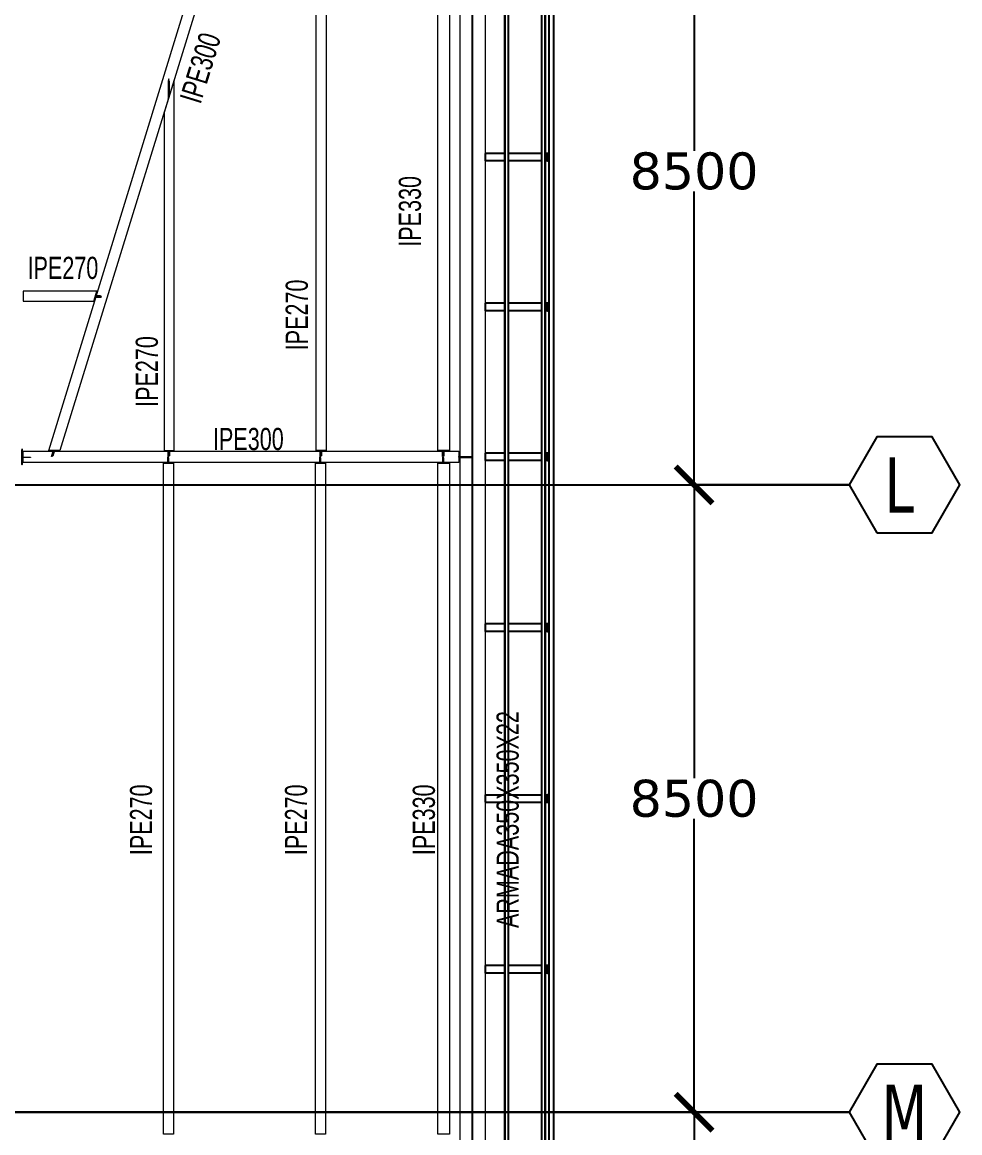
# Model space of a CAD drawing. Header units: millimetres. Extents: x -6598 to 74598, y -11659 to 33736.
# Drawn here: x 61900 to 74598, y 8222 to 23269 of the extents above; entities that cross this region are included whole.
import ezdxf
from ezdxf.enums import TextEntityAlignment as Align

# ---------------------------------------------------------------- set-up
doc = ezdxf.new("R2010")
doc.units = ezdxf.units.MM
for name, color, linetype, lineweight in [('0-3', 50, 'Continuous', 5), ('E_B_PLACA-1', 10, 'Continuous', 25), ('E_B_PLACA-2', 31, 'Continuous', 25), ('E_TEXTO', 3, 'Continuous', 9), ('E_VIGAS-1', 31, 'Continuous', 25), ('E_VIGAS-2', 10, 'Continuous', 25), ('HCB-VIGAS', 4, 'Continuous', 15)]:
    doc.layers.add(name, color=color, linetype=linetype, lineweight=lineweight)
for name, color, linetype in [('COTAS', 8, 'Continuous'), ('HCB-EJES', 1, 'Continuous'), ('HCB-PLATINAS', 5, 'Continuous'), ('HCB-ROTULOS', 2, 'Continuous')]:
    doc.layers.add(name, color=color, linetype=linetype)
doc.styles.add('Arial Narrow_2', font='', dxfattribs={"width": 0.85, "height": 0.3})
doc.styles.add('ROMANT', font='romant.shx', dxfattribs={"width": 0.8})
doc.styles.add('VERDANA', font='verdana.ttf')
doc.styles.get('Arial Narrow_2').set_extended_font_data('Arial Narrow')
doc.dimstyles.new('1.125', dxfattribs={"dimscale": 0, "dimtxt": 500, "dimasz": 500, "dimexe": 4, "dimexo": 4, "dimgap": 15, "dimtad": 0, "dimdec": 0, "dimzin": 4, "dimdsep": 46, "dimtxsty": 'ROMANT', "dimblk": 'ARCHTICK', "dimcen": -10, "dimclrd": 256, "dimclrt": 3, "dimadec": 0, "dimazin": 0, "dimtfac": 1, "dimtdec": 0, "dimtix": 1, "dimtmove": 0, "dimatfit": 0, "dimldrblk": 'OBLIQUE', "dimfxl": 0.05, "dimtolj": 1, "dimtzin": 0, "dimarcsym": 0})

# ---------------------------------------------------------------- blocks, each defined once
blk = doc.blocks.new('EST_SFM_VIGA-METALICA-SECCION-C - EST_SFM_VIGA-METALICA-UPN100-1529792-_30_00m_N_E_-NIVEL-8 DOC')
at = {"layer": 'E_VIGAS-2'}
for p, q in [((13.831, 0.032), (-13.129, 0.032)), ((-13.047, -0.018), (13.749, -0.018))]:
    blk.add_line(p, q, dxfattribs=at)
blk = doc.blocks.new('EST_SFM_VIGA-METALICA-SECCION-C - EST_SFM_VIGA-METALICA-UPN100-1529854-_30_00m_N_E_-NIVEL-8 DOC')
at = {"layer": 'E_VIGAS-2'}
for p, q in [((14.53, 0.018), (-14.305, 0.018)), ((-14.305, -0.032), (14.53, -0.032))]:
    blk.add_line(p, q, dxfattribs=at)
blk = doc.blocks.new('EST_SFM_VIGA-METALICA-SECCION-C - EST_SFM_VIGA-METALICA-UPN160-1529890-_30_00m_N_E_-NIVEL-8 DOC')
at = {"layer": 'E_VIGAS-1'}
for p, q in [((14.442, 0.018), (-14.49, 0.018)), ((-14.485, -0.047), (14.437, -0.047))]:
    blk.add_line(p, q, dxfattribs=at)
blk = doc.blocks.new('DCTIB_CNI_EST_MOD-1A-FAC_0001_rvt-2-_30_00m_N_E_-NIVEL-8 DOC')
at = {"layer": 'E_B_PLACA-1'}
for p, q in [((-5.177, 167.83), (-5.177, 138.995)), ((-5.727, 140.014), (-5.727, 166.81))]:
    blk.add_line(p, q, dxfattribs=at)
at = {"layer": 'E_B_PLACA-2'}
for p, q in [((-5.177, 138.995), (-5.177, 167.83)), ((-5.727, 166.81), (-5.727, 140.014))]:
    blk.add_line(p, q, dxfattribs=at)
at = {"layer": 'E_VIGAS-1'}
for p, q in [((-5.989, 162.052), (-5.989, 162.152)), ((-5.727, 162.152), (-5.989, 162.152)), ((-5.149, 162.152), (-5.177, 162.152)), ((-5.149, 162.152), (-5.149, 162.052)), ((-5.149, 162.052), (-5.149, 162.152)), ((-5.149, 162.152), (-5.148, 162.152)), ((-5.148, 162.152), (-5.148, 162.115)), ((-5.129, 162.152), (-5.148, 162.152)), ((-5.148, 162.105), (-5.143, 162.105)), ((-5.143, 162.105), (-5.148, 162.105)), ((-5.148, 162.105), (-5.143, 162.105)), ((-5.143, 162.1), (-5.148, 162.1)), ((-5.143, 162.1), (-5.148, 162.1)), ((-5.148, 162.1), (-5.143, 162.1)), ((-5.148, 162.09), (-5.148, 162.052)), ((-5.143, 162.105), (-5.129, 162.105)), ((-5.129, 162.1), (-5.143, 162.1)), ((-5.727, 162.052), (-5.989, 162.052)), ((-5.149, 162.052), (-5.177, 162.052)), ((-5.148, 162.052), (-5.149, 162.052)), ((-5.148, 162.052), (-5.129, 162.052)), ((-5.987, 160.023), (-5.987, 160.123)), ((-5.727, 160.123), (-5.987, 160.123)), ((-5.149, 160.123), (-5.177, 160.123)), ((-5.149, 160.123), (-5.149, 160.023)), ((-5.149, 160.023), (-5.149, 160.123)), ((-5.149, 160.123), (-5.148, 160.123)), ((-5.148, 160.123), (-5.148, 160.085)), ((-5.129, 160.123), (-5.148, 160.123)), ((-5.727, 160.023), (-5.987, 160.023)), ((-5.149, 160.023), (-5.177, 160.023)), ((-5.148, 160.023), (-5.149, 160.023)), ((-5.148, 160.075), (-5.143, 160.075)), ((-5.143, 160.075), (-5.148, 160.075)), ((-5.148, 160.075), (-5.143, 160.075)), ((-5.143, 160.07), (-5.148, 160.07)), ((-5.143, 160.07), (-5.148, 160.07)), ((-5.148, 160.07), (-5.143, 160.07)), ((-5.148, 160.06), (-5.148, 160.023)), ((-5.148, 160.023), (-5.129, 160.023)), ((-5.143, 160.075), (-5.129, 160.075)), ((-5.129, 160.07), (-5.143, 160.07)), ((-5.987, 157.993), (-5.987, 158.093)), ((-5.727, 158.093), (-5.987, 158.093)), ((-5.149, 158.093), (-5.177, 158.093)), ((-5.149, 158.093), (-5.149, 157.993)), ((-5.149, 157.993), (-5.149, 158.093)), ((-5.149, 158.093), (-5.148, 158.093)), ((-5.148, 158.093), (-5.148, 158.055)), ((-5.129, 158.093), (-5.148, 158.093)), ((-5.148, 158.045), (-5.143, 158.045)), ((-5.143, 158.045), (-5.148, 158.045)), ((-5.148, 158.045), (-5.143, 158.045)), ((-5.143, 158.04), (-5.148, 158.04)), ((-5.143, 158.04), (-5.148, 158.04)), ((-5.148, 158.04), (-5.143, 158.04)), ((-5.148, 158.03), (-5.148, 157.993)), ((-5.143, 158.045), (-5.129, 158.045)), ((-5.129, 158.04), (-5.143, 158.04)), ((-5.727, 157.993), (-5.987, 157.993)), ((-5.149, 157.993), (-5.177, 157.993)), ((-5.148, 157.993), (-5.149, 157.993)), ((-5.148, 157.993), (-5.129, 157.993)), ((-5.987, 155.678), (-5.987, 155.778)), ((-5.727, 155.778), (-5.987, 155.778)), ((-5.149, 155.778), (-5.177, 155.778)), ((-5.149, 155.778), (-5.149, 155.678)), ((-5.149, 155.678), (-5.149, 155.778)), ((-5.149, 155.778), (-5.148, 155.778)), ((-5.148, 155.778), (-5.148, 155.741)), ((-5.129, 155.778), (-5.148, 155.778)), ((-5.727, 155.678), (-5.987, 155.678)), ((-5.149, 155.678), (-5.177, 155.678)), ((-5.148, 155.678), (-5.149, 155.678)), ((-5.148, 155.731), (-5.143, 155.731)), ((-5.143, 155.731), (-5.148, 155.731)), ((-5.148, 155.731), (-5.143, 155.731)), ((-5.143, 155.725), (-5.148, 155.725)), ((-5.143, 155.725), (-5.148, 155.725)), ((-5.148, 155.725), (-5.143, 155.725)), ((-5.148, 155.716), (-5.148, 155.678)), ((-5.148, 155.678), (-5.129, 155.678)), ((-5.143, 155.731), (-5.129, 155.731)), ((-5.129, 155.725), (-5.143, 155.725)), ((-5.989, 153.364), (-5.989, 153.464)), ((-5.989, 153.464), (-5.727, 153.464)), ((-5.989, 153.364), (-5.727, 153.364)), ((-5.177, 153.464), (-5.149, 153.464)), ((-5.177, 153.364), (-5.149, 153.364)), ((-5.149, 153.464), (-5.149, 153.364)), ((-5.149, 153.464), (-5.148, 153.464)), ((-5.149, 153.364), (-5.149, 153.464)), ((-5.148, 153.364), (-5.149, 153.364)), ((-5.129, 153.464), (-5.148, 153.464)), ((-5.148, 153.464), (-5.148, 153.426)), ((-5.148, 153.417), (-5.143, 153.417)), ((-5.143, 153.417), (-5.148, 153.417)), ((-5.148, 153.417), (-5.143, 153.417)), ((-5.143, 153.411), (-5.148, 153.411)), ((-5.143, 153.411), (-5.148, 153.411)), ((-5.148, 153.411), (-5.143, 153.411)), ((-5.148, 153.401), (-5.148, 153.364)), ((-5.148, 153.364), (-5.129, 153.364)), ((-5.143, 153.417), (-5.129, 153.417)), ((-5.129, 153.411), (-5.143, 153.411)), ((-5.987, 151.049), (-5.987, 151.149)), ((-5.727, 151.149), (-5.987, 151.149)), ((-5.149, 151.149), (-5.177, 151.149)), ((-5.149, 151.149), (-5.149, 151.049)), ((-5.149, 151.049), (-5.149, 151.149)), ((-5.149, 151.149), (-5.148, 151.149)), ((-5.148, 151.149), (-5.148, 151.112)), ((-5.129, 151.149), (-5.148, 151.149)), ((-5.148, 151.102), (-5.143, 151.102)), ((-5.143, 151.102), (-5.148, 151.102)), ((-5.148, 151.102), (-5.143, 151.102)), ((-5.143, 151.097), (-5.148, 151.097)), ((-5.143, 151.097), (-5.148, 151.097)), ((-5.148, 151.097), (-5.143, 151.097)), ((-5.148, 151.087), (-5.148, 151.049)), ((-5.143, 151.102), (-5.129, 151.102)), ((-5.129, 151.097), (-5.143, 151.097)), ((-5.727, 151.049), (-5.987, 151.049)), ((-5.149, 151.049), (-5.177, 151.049)), ((-5.148, 151.049), (-5.149, 151.049)), ((-5.148, 151.049), (-5.129, 151.049))]:
    blk.add_line(p, q, dxfattribs=at)
for points, knots in [([(-5.148, 162.115), (-5.148, 162.114), (-5.148, 162.113), (-5.147, 162.111), (-5.147, 162.109), (-5.146, 162.107), (-5.145, 162.106), (-5.143, 162.105), (-5.143, 162.105)], [0, 0, 0, 0, 0.142857, 0.285714, 0.428571, 0.571429, 0.785714, 1, 1, 1, 1]), ([(-5.143, 162.1), (-5.143, 162.1), (-5.144, 162.1), (-5.145, 162.099), (-5.146, 162.098), (-5.147, 162.096), (-5.147, 162.095), (-5.147, 162.094), (-5.148, 162.093), (-5.148, 162.091), (-5.148, 162.09)], [0, 0, 0, 0, 0.142857, 0.285714, 0.428571, 0.571429, 0.678571, 0.732143, 0.785714, 1, 1, 1, 1]), ([(-5.148, 160.085), (-5.148, 160.084), (-5.148, 160.083), (-5.147, 160.081), (-5.147, 160.079), (-5.146, 160.077), (-5.145, 160.076), (-5.143, 160.075), (-5.143, 160.075)], [0, 0, 0, 0, 0.142857, 0.285714, 0.428571, 0.571429, 0.785714, 1, 1, 1, 1]), ([(-5.143, 160.07), (-5.143, 160.07), (-5.144, 160.07), (-5.145, 160.069), (-5.146, 160.068), (-5.147, 160.067), (-5.147, 160.065), (-5.147, 160.064), (-5.148, 160.063), (-5.148, 160.061), (-5.148, 160.06)], [0, 0, 0, 0, 0.142857, 0.285714, 0.428571, 0.571429, 0.678571, 0.732143, 0.785714, 1, 1, 1, 1]), ([(-5.148, 158.055), (-5.148, 158.054), (-5.148, 158.053), (-5.147, 158.051), (-5.147, 158.049), (-5.146, 158.047), (-5.145, 158.046), (-5.143, 158.045), (-5.143, 158.045)], [0, 0, 0, 0, 0.142857, 0.285714, 0.428571, 0.571429, 0.785714, 1, 1, 1, 1]), ([(-5.143, 158.04), (-5.143, 158.04), (-5.144, 158.04), (-5.145, 158.039), (-5.146, 158.038), (-5.147, 158.037), (-5.147, 158.035), (-5.147, 158.034), (-5.148, 158.033), (-5.148, 158.031), (-5.148, 158.03)], [0, 0, 0, 0, 0.142857, 0.285714, 0.428571, 0.571429, 0.678571, 0.732143, 0.785714, 1, 1, 1, 1]), ([(-5.148, 155.741), (-5.148, 155.74), (-5.148, 155.738), (-5.147, 155.736), (-5.147, 155.734), (-5.146, 155.732), (-5.145, 155.731), (-5.143, 155.731), (-5.143, 155.731)], [0, 0, 0, 0, 0.142857, 0.285714, 0.428571, 0.571429, 0.785714, 1, 1, 1, 1]), ([(-5.143, 155.725), (-5.143, 155.725), (-5.144, 155.725), (-5.145, 155.725), (-5.146, 155.724), (-5.147, 155.722), (-5.147, 155.721), (-5.147, 155.72), (-5.148, 155.718), (-5.148, 155.717), (-5.148, 155.716)], [0, 0, 0, 0, 0.142857, 0.285714, 0.428571, 0.571429, 0.678571, 0.732143, 0.785714, 1, 1, 1, 1]), ([(-5.148, 153.426), (-5.148, 153.426), (-5.148, 153.424), (-5.147, 153.422), (-5.147, 153.42), (-5.146, 153.418), (-5.145, 153.417), (-5.143, 153.417), (-5.143, 153.417)], [0, 0, 0, 0, 0.142857, 0.285714, 0.428571, 0.571429, 0.785714, 1, 1, 1, 1]), ([(-5.143, 153.411), (-5.143, 153.411), (-5.144, 153.411), (-5.145, 153.41), (-5.146, 153.409), (-5.147, 153.408), (-5.147, 153.406), (-5.147, 153.405), (-5.148, 153.404), (-5.148, 153.402), (-5.148, 153.401)], [0, 0, 0, 0, 0.142857, 0.285714, 0.428571, 0.571429, 0.678571, 0.732143, 0.785714, 1, 1, 1, 1]), ([(-5.148, 151.112), (-5.148, 151.111), (-5.148, 151.11), (-5.147, 151.107), (-5.147, 151.105), (-5.146, 151.104), (-5.145, 151.102), (-5.143, 151.102), (-5.143, 151.102)], [0, 0, 0, 0, 0.142857, 0.285714, 0.428571, 0.571429, 0.785714, 1, 1, 1, 1]), ([(-5.143, 151.097), (-5.143, 151.097), (-5.144, 151.096), (-5.145, 151.096), (-5.146, 151.095), (-5.147, 151.093), (-5.147, 151.092), (-5.147, 151.091), (-5.148, 151.089), (-5.148, 151.088), (-5.148, 151.087)], [0, 0, 0, 0, 0.142857, 0.285714, 0.428571, 0.571429, 0.678571, 0.732143, 0.785714, 1, 1, 1, 1])]:
    blk.add_open_spline(points, degree=3, knots=knots, dxfattribs=at)
at = {"layer": 'E_VIGAS-2'}
for p, q in [((-5.227, 162.152), (-5.677, 162.152)), ((-5.227, 162.052), (-5.677, 162.052)), ((-5.227, 160.123), (-5.677, 160.123)), ((-5.227, 160.023), (-5.677, 160.023)), ((-5.227, 158.093), (-5.677, 158.093)), ((-5.227, 157.993), (-5.677, 157.993)), ((-5.227, 155.778), (-5.677, 155.778)), ((-5.227, 155.678), (-5.677, 155.678)), ((-5.677, 153.464), (-5.227, 153.464)), ((-5.677, 153.364), (-5.227, 153.364)), ((-5.227, 151.149), (-5.677, 151.149)), ((-5.227, 151.049), (-5.677, 151.049))]:
    blk.add_line(p, q, dxfattribs=at)
at = {"layer": 'E_VIGAS-1'}
for name, p, rotation in [('EST_SFM_VIGA-METALICA-SECCION-C - EST_SFM_VIGA-METALICA-UPN100-1529854-_30_00m_N_E_-NIVEL-8 DOC', (-5.195, 153.525), 269.9999999999999), ('EST_SFM_VIGA-METALICA-SECCION-C - EST_SFM_VIGA-METALICA-UPN160-1529890-_30_00m_N_E_-NIVEL-8 DOC', (-5.082, 153.388), 270.0000000000001), ('EST_SFM_VIGA-METALICA-SECCION-C - EST_SFM_VIGA-METALICA-UPN100-1529792-_30_00m_N_E_-NIVEL-8 DOC', (-5.709, 153.763), 270.0000000000001)]:
    blk.add_blockref(name, p, dxfattribs=dict(at, rotation=rotation))
blk = doc.blocks.new('_ArchTick')
at = {"color": 0, "linetype": 'ByBlock', "const_width": 0.15}
blk.add_lwpolyline([(-0.5, -0.5), (0.5, 0.5)], dxfattribs=at)
blk = doc.blocks.new('*D502')
at = {"layer": 'COTAS', "color": 0, "lineweight": -2, "transparency": 16777216}
for p, q in [((73094, 25500), (70996, 25500)), ((73094, 17000), (70996, 17000))]:
    blk.add_line(p, q, dxfattribs=at)
at = {"layer": 'COTAS', "lineweight": -2, "transparency": 16777216}
for p, q in [((71000, 25500), (71000, 21526)), ((71000, 17000), (71000, 20974))]:
    blk.add_line(p, q, dxfattribs=at)
at = {"layer": 'Defpoints', "color": 0, "transparency": 16777216}
for p in [(71000, 25500), (73098, 25500), (73098, 17000)]:
    blk.add_point(p, dxfattribs=at)
at = {"layer": 'COTAS', "lineweight": -2, "transparency": 16777216, "xscale": 500, "yscale": 500, "zscale": 500}
for p, rotation in [((71000, 25500), 90), ((71000, 17000), 270)]:
    blk.add_blockref('_ArchTick', p, dxfattribs=dict(at, rotation=rotation))
at = {"layer": 'COTAS', "color": 3, "transparency": 16777216, "insert": (71000, 21250), "char_height": 500, "attachment_point": 5, "rotation": 0.01, "style": 'VERDANA'}
blk.add_mtext('\\A1;8500', dxfattribs=at)
blk = doc.blocks.new('_Oblique')
at = {"color": 0, "linetype": 'ByBlock', "lineweight": -2}
blk.add_line((-0.5, -0.5), (0.5, 0.5), dxfattribs=at)
blk = doc.blocks.new('*D503')
at = {"layer": 'COTAS', "color": 0, "lineweight": -2, "transparency": 16777216}
for p, q in [((73094, 17000), (70996, 17000)), ((73094, 8500), (70996, 8500))]:
    blk.add_line(p, q, dxfattribs=at)
at = {"layer": 'COTAS', "lineweight": -2, "transparency": 16777216}
for p, q in [((71000, 17000), (71000, 13026)), ((71000, 8500), (71000, 12474))]:
    blk.add_line(p, q, dxfattribs=at)
at = {"layer": 'Defpoints', "color": 0, "transparency": 16777216}
for p in [(73098, 17000), (71000, 8500), (73098, 8500)]:
    blk.add_point(p, dxfattribs=at)
at = {"layer": 'COTAS', "lineweight": -2, "transparency": 16777216, "xscale": 500, "yscale": 500, "zscale": 500}
for p, rotation in [((71000, 17000), 90), ((71000, 8500), 270)]:
    blk.add_blockref('_ArchTick', p, dxfattribs=dict(at, rotation=rotation))
at = {"layer": 'COTAS', "color": 3, "transparency": 16777216, "insert": (71000, 12750), "char_height": 500, "attachment_point": 5, "rotation": 0.01, "style": 'VERDANA'}
blk.add_mtext('\\A1;8500', dxfattribs=at)
blk = doc.blocks.new('*D504')
at = {"layer": 'COTAS', "color": 0, "lineweight": -2, "transparency": 16777216}
for p, q in [((73094, 8500), (70996, 8500)), ((73094, 0), (70996, 0))]:
    blk.add_line(p, q, dxfattribs=at)
at = {"layer": 'COTAS', "lineweight": -2, "transparency": 16777216}
for p, q in [((71000, 8500), (71000, 4526)), ((71000, 0), (71000, 3974))]:
    blk.add_line(p, q, dxfattribs=at)
at = {"layer": 'Defpoints', "color": 0, "transparency": 16777216}
for p in [(71000, 8500), (73098, 8500), (73098, 0)]:
    blk.add_point(p, dxfattribs=at)
at = {"layer": 'COTAS', "lineweight": -2, "transparency": 16777216, "xscale": 500, "yscale": 500, "zscale": 500}
for p, rotation in [((71000, 8500), 90), ((71000, 0), 270)]:
    blk.add_blockref('_ArchTick', p, dxfattribs=dict(at, rotation=rotation))
at = {"layer": 'COTAS', "color": 3, "transparency": 16777216, "insert": (71000, 4250), "char_height": 500, "attachment_point": 5, "rotation": 0.01, "style": 'VERDANA'}
blk.add_mtext('\\A1;8500', dxfattribs=at)

msp = doc.modelspace()

# ---------------------------------------------------------------- linework, layer by layer
at = {"layer": 'HCB-EJES'}
for p, q in [((68000.1, -5780.2), (68000.1, 31280.5)), ((-5098.2, 17000), (73098.4, 17000))]:
    msp.add_line(p, q, dxfattribs=at)
msp.add_lwpolyline([(73098.4, 8500), (-5098.2, 8500), (73098.4, 8500)], dxfattribs=at)
at = {"layer": 'HCB-PLATINAS', "color": 4}
msp.add_lwpolyline([(61894.2, 17480.3), (61894.2, 17280.3), (61900.2, 17280.3), (61900.2, 17480.3)], close=True, dxfattribs=at)
at = {"layer": 'HCB-ROTULOS'}
for points in [[(73473.4, 16350.5), (74223.4, 16350.5), (74598.4, 17000), (74223.4, 17649.5), (73473.4, 17649.5), (73098.4, 17000)], [(73473.4, 7850.5), (74223.4, 7850.5), (74598.4, 8500), (74223.4, 9149.5), (73473.4, 9149.5), (73098.4, 8500)]]:
    msp.add_lwpolyline(points, close=True, dxfattribs=at)
at = {"layer": 'HCB-VIGAS'}
for points in [[(67824.9, 235.1), (68174.9, 235.1), (68175, 25265.1), (67825, 25265.1)], [(65881.7, 24605.3), (66016.7, 24605.3), (66016.7, 17465.2), (65881.7, 17465.2)], [(67687.9, 17465.2), (67527.9, 17465.2), (67527.9, 24604.9), (67687.9, 24604.9)], [(63823.3, 17465.2), (63958.3, 17465.2), (63958.3, 22484.1), (63823.3, 22044.8)], [(63887.4, 22502.8), (63877.3, 22469.9), (63877.3, 22228.5), (63887.3, 22261)], [(63887.5, 22253.7), (63894.1, 22275.1), (63894.1, 22468.5), (63887.5, 22468.5)], [(61911.2, 19490.2), (62870.9, 19490.2), (62912.4, 19625.2), (61911.2, 19625.2)], [(62892.6, 19560.9), (62890.7, 19554.5), (62961.8, 19554.6), (62961.8, 19560.8)], [(62970.9, 19544.6), (62973.9, 19554.5), (62901.1, 19554.6), (62898.1, 19544.6)], [(61911.2, 17455.3), (67815, 17455.3), (67815, 17305.3), (61911.2, 17305.3)], [(62306.9, 17383.8), (62296.3, 17383.8), (62318.4, 17455.3), (62328.8, 17455.2)], [(62331.8, 17464.8), (62338.7, 17464.8), (62316.1, 17391.4), (62309.8, 17393.3)], [(63887.5, 17383.8), (63877.5, 17383.8), (63877.5, 17455.2), (63887.5, 17455.2)], [(63887.5, 17465.2), (63894.1, 17465.2), (63894.1, 17393.8), (63887.5, 17393.8)], [(65945.9, 17383.8), (65935.9, 17383.8), (65935.9, 17455.2), (65945.9, 17455.2)], [(65945.9, 17465.2), (65952.5, 17465.2), (65952.5, 17393.8), (65945.9, 17393.8)], [(67604.1, 17383.7), (67594.1, 17383.7), (67594.1, 17455.1), (67604.1, 17455.1)], [(67604.1, 17465.1), (67610.7, 17465.1), (67610.7, 17393.7), (67604.1, 17393.7)], [(61900.2, 17376.7), (62010.2, 17376.7), (62010.2, 17370.7), (61900.2, 17370.7)], [(63880, 17376.7), (63870, 17376.7), (63870, 17305.2), (63880, 17305.2)], [(63880, 17295.2), (63886.6, 17295.2), (63886.6, 17366.7), (63880, 17366.7)], [(65938.4, 17376.7), (65928.4, 17376.7), (65928.4, 17305.2), (65938.4, 17305.2)], [(65938.4, 17295.2), (65945, 17295.2), (65945, 17366.7), (65938.4, 17366.7)], [(67604.1, 17376.8), (67594.1, 17376.8), (67594.1, 17305.3), (67604.1, 17305.3)], [(67604.1, 17295.3), (67610.7, 17295.3), (67610.7, 17366.8), (67604.1, 17366.8)], [(67815, 17383.4), (67988.3, 17383.4), (67988.3, 17377.2), (67815, 17377.2)], [(67825.4, 17367.2), (67825.4, 17377.2), (68000.1, 17377.2), (68000.1, 17367.2)], [(63815.8, 17295.2), (63950.8, 17295.2), (63950.8, 8205.2), (63815.8, 8205.2)], [(65874.2, 17295.2), (66009.2, 17295.2), (66009.2, 8205.2), (65874.2, 8205.2)], [(67687.9, 8205.2), (67527.9, 8205.2), (67527.9, 17295.2), (67687.9, 17295.2)]]:
    msp.add_lwpolyline(points, close=True, dxfattribs=at)
msp.add_lwpolyline([(64550.1, 24920.3), (64707, 24920.3), (62409, 17464.8), (62258.9, 17464.8), (64550.1, 24920.3)], dxfattribs=at)

# ---------------------------------------------------------------- block references
at = {"layer": '0-3', "xscale": 1000.000000000017, "yscale": 1000.000000000017, "zscale": 1000.000000000017}
msp.add_blockref('DCTIB_CNI_EST_MOD-1A-FAC_0001_rvt-2-_30_00m_N_E_-NIVEL-8 DOC', (74162.1, -140662.4), dxfattribs=at)

# ---------------------------------------------------------------- texts
at = {"layer": 'E_TEXTO', "char_height": 300, "attachment_point": 1, "style": 'Arial Narrow_2'}
for s, insert, width, rotation in [('IPE300', (64028.1, 22236.5), 1206.139, 72.91725), ('IPE330', (67000.6, 20227.1), 1206.139, 90), ('IPE270', (65468.7, 18823.7), 1206.139, 90), ('IPE270', (63437.7, 18057.2), 1206.139, 90), ('ARMADA350X350X22', (68324.4, 10996.5), 3669.524, 90), ('IPE270', (63359.8, 11983.4), 1206.139, 90), ('IPE270', (65459.2, 11983.4), 1206.139, 90), ('IPE330', (67189.5, 11983.4), 1206.139, 90)]:
    msp.add_mtext(s, dxfattribs=dict(at, insert=insert, width=width, rotation=rotation))
at = {"layer": 'E_TEXTO', "char_height": 300, "width": 1206.139, "attachment_point": 1, "style": 'Arial Narrow_2'}
for s, insert in [('IPE270', (61972.4, 20090.7)), ('IPE300', (64483.8, 17772.2))]:
    msp.add_mtext(s, dxfattribs=dict(at, insert=insert))
at = {"layer": 'HCB-ROTULOS', "color": 4, "style": 'VERDANA', "width": 0.7}
for s, p in [('L', (73777.9, 17000)), ('M', (73848.4, 8500))]:
    msp.add_text(s, height=750, dxfattribs=at).set_placement(p, align=Align.MIDDLE_CENTER)

# ---------------------------------------------------------------- dimensions: what is measured, and where the dimension line sits
at = {"layer": 'COTAS'}
for base, p1, p2, angle, picture, middle in [((71000.1, 25500), (73098.4, 17000), (73098.4, 25500), 270, '*D502', (71000.1, 21250)), ((71000.1, 8500), (73098.4, 17000), (73098.4, 8500), 90, '*D503', (71000.1, 12750)), ((71000.1, 8500), (73098.4, 0), (73098.4, 8500), 270, '*D504', (71000.1, 4250))]:
    dim = msp.add_linear_dim(base=base, p1=p1, p2=p2, angle=angle, dimstyle='1.125', override={"dimscale": 1, "dimtxsty": 'VERDANA'}, dxfattribs=at)
    dim.commit()
    dim.dimension.update_dxf_attribs({"geometry": picture, "text_midpoint": middle, "text_rotation": 0.01})

doc.saveas('drawing.dxf')
